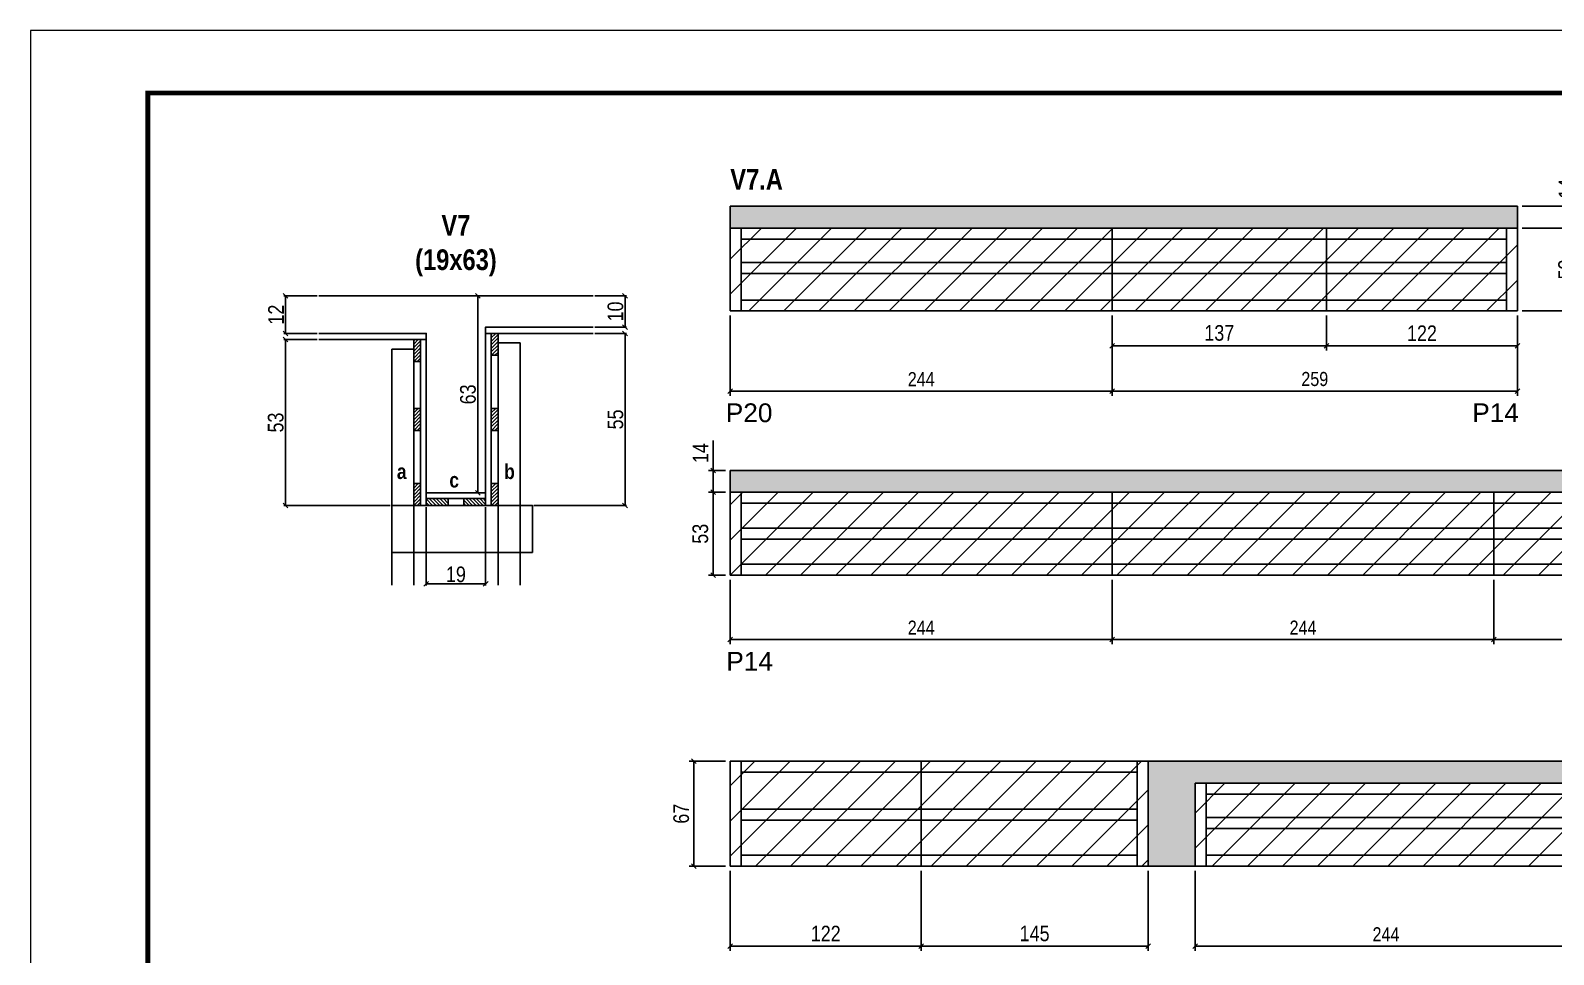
# Model space of a CAD drawing. Extents: x 3330 to 22105, y 1197 to 30204.
# Drawn here: x 12846 to 13819, y 26925 to 27516 of the extents above; entities that cross this region are included whole.
import ezdxf

# ---------------------------------------------------------------- set-up
doc = ezdxf.new("R2010")
doc.units = 0
doc.linetypes.add('DASHED', pattern=[0.75, 0.5, -0.25])
for name, color, linetype in [('5', 5, 'Continuous'), ('COTA', 241, 'Continuous'), ('detalhes', 4, 'Continuous'), ('NOMENCLATURA', 7, 'Continuous'), ('Painéis', 200, 'Continuous'), ('SARR_2.2x7', 40, 'Continuous')]:
    doc.layers.add(name, color=color, linetype=linetype)
for name, color, linetype, lineweight in [('CONCRETO', 251, 'Continuous', 25), ('Folhas', 255, 'Continuous', 9), ('Hachura', 251, 'Continuous', 9), ('SARRAFO DE PRESSAO', 251, 'DASHED', 9)]:
    doc.layers.add(name, color=color, linetype=linetype, lineweight=lineweight)
doc.styles.add('COTA TECNICA', font='techl___.ttf', dxfattribs={"height": 10})
doc.styles.add('COTA TECNICA 2X', font='techl___.ttf', dxfattribs={"height": 10})
doc.styles.add('COTA TECNICA-50', font='techl___.ttf', dxfattribs={"height": 9})
doc.styles.get("Standard").update_dxf_attribs({"font": 'arial.ttf'})
doc.styles.add('TECNICA', font='techb___.ttf', dxfattribs={"height": 10})
doc.dimstyles.new('COTA PAINEL-50', dxfattribs={"dimtxt": 9, "dimasz": 3, "dimexe": 3, "dimexo": 3, "dimgap": 3, "dimtad": 1, "dimdec": 1, "dimzin": 12, "dimdsep": 46, "dimtxsty": 'COTA TECNICA-50', "dimblk1": 'OBLIQUE', "dimblk2": 'OBLIQUE', "dimsah": 1, "dimcen": 0.9, "dimclrd": 4, "dimclre": 4, "dimclrt": 240, "dimadec": 1, "dimazin": 3, "dimtfac": 1, "dimtdec": 1, "dimtmove": 0, "dimatfit": 3, "dimfxl": 1, "dimtolj": 1, "dimtzin": 12, "dimarcsym": 0})
doc.dimstyles.new('PAINEL', dxfattribs={"dimtxt": 10, "dimasz": 3, "dimexe": 3, "dimexo": 3, "dimgap": 3, "dimtad": 1, "dimdec": 1, "dimzin": 12, "dimdsep": 46, "dimtxsty": 'COTA TECNICA', "dimblk1": 'OBLIQUE', "dimblk2": 'OBLIQUE', "dimsah": 1, "dimcen": 0.9, "dimclrd": 4, "dimclre": 4, "dimclrt": 240, "dimadec": 1, "dimazin": 3, "dimtfac": 1, "dimtdec": 1, "dimtmove": 0, "dimatfit": 3, "dimfxl": 1, "dimtolj": 1, "dimtzin": 12, "dimarcsym": 0})
doc.dimstyles.new('SECAO', dxfattribs={"dimscale": 0.333333, "dimtxt": 5, "dimasz": 9, "dimexe": 3, "dimexo": 3, "dimgap": 3, "dimtad": 1, "dimdec": 1, "dimlfac": 0.5, "dimzin": 12, "dimdsep": 46, "dimtxsty": 'COTA TECNICA 2X', "dimblk1": 'OBLIQUE', "dimblk2": 'OBLIQUE', "dimsah": 1, "dimcen": 0.9, "dimclrd": 4, "dimclre": 4, "dimclrt": 240, "dimadec": 1, "dimazin": 3, "dimtfac": 1, "dimtdec": 1, "dimtmove": 0, "dimatfit": 3, "dimfxl": 1, "dimtolj": 1, "dimtzin": 12, "dimarcsym": 0})

# ---------------------------------------------------------------- blocks, each defined once
blk = doc.blocks.new('9999999999')
at = {"layer": 'Folhas'}
blk.add_lwpolyline([(98138.98, 34190.21), (99623.98, 34190.21), (99623.98, 35240.21), (98138.98, 35240.21)], close=True, dxfattribs=at)
at = {"layer": 'Folhas', "color": 30, "const_width": 3}
blk.add_lwpolyline([(98213.98, 34230.21), (99583.98, 34230.21), (99583.98, 35200.21), (98213.98, 35200.21)], close=True, dxfattribs=at)
blk = doc.blocks.new('_Oblique')
at = {"color": 0, "linetype": 'ByBlock', "lineweight": -2}
blk.add_line((-0.5, -0.5), (0.5, 0.5), dxfattribs=at)
blk = doc.blocks.new('*D1186')
at = {"layer": 'COTA', "color": 4, "lineweight": -2, "transparency": 16777216}
for p, q in [((13206.64, 27322.35), (13226.99, 27322.35)), ((13225.99, 27322.35), (13225.99, 27212.35)), ((13167.79, 27212.35), (13226.99, 27212.35))]:
    blk.add_line(p, q, dxfattribs=at)
at = {"layer": 'Defpoints', "color": 0, "transparency": 16777216}
for p in [(13205.64, 27322.35), (13166.79, 27212.35, 0), (13225.99, 27212.35)]:
    blk.add_point(p, dxfattribs=at)
at = {"layer": 'COTA', "color": 4, "lineweight": -2, "transparency": 16777216, "xscale": 3, "yscale": 3, "zscale": 3}
for p, rotation in [((13225.99, 27322.35), 90), ((13225.99, 27212.35), 270)]:
    blk.add_blockref('_Oblique', p, dxfattribs=dict(at, rotation=rotation))
at = {"layer": 'COTA', "color": 240, "transparency": 16777216, "insert": (13219.88, 27267.35), "char_height": 10, "attachment_point": 5, "rotation": 90, "style": 'COTA TECNICA 2X'}
blk.add_mtext('\\A1;55', dxfattribs=at)
blk = doc.blocks.new('*D1187')
at = {"layer": 'COTA', "color": 4, "lineweight": -2, "transparency": 16777216}
for p, q in [((13206.64, 27346.35), (13226.99, 27346.35)), ((13225.99, 27326.35), (13225.99, 27346.35)), ((13206.64, 27326.35), (13226.99, 27326.35))]:
    blk.add_line(p, q, dxfattribs=at)
at = {"layer": 'Defpoints', "color": 0, "transparency": 16777216}
for p in [(13205.64, 27346.35), (13225.99, 27346.35), (13205.64, 27326.35)]:
    blk.add_point(p, dxfattribs=at)
at = {"layer": 'COTA', "color": 4, "lineweight": -2, "transparency": 16777216, "xscale": 3, "yscale": 3, "zscale": 3}
for p, rotation in [((13225.99, 27346.35), 90), ((13225.99, 27326.35), 270)]:
    blk.add_blockref('_Oblique', p, dxfattribs=dict(at, rotation=rotation))
at = {"layer": 'COTA', "color": 240, "transparency": 16777216, "insert": (13219.89, 27336.35), "char_height": 10, "attachment_point": 5, "rotation": 90, "style": 'COTA TECNICA 2X'}
blk.add_mtext('\\A1;10', dxfattribs=at)
blk = doc.blocks.new('*D1188')
at = {"layer": 'COTA', "color": 4, "lineweight": -2, "transparency": 16777216}
for p, q in [((13029.24, 27318.35), (13008.02, 27318.35)), ((13009.02, 27318.35), (13009.02, 27212.35)), ((13075.94, 27212.35), (13008.02, 27212.35))]:
    blk.add_line(p, q, dxfattribs=at)
at = {"layer": 'Defpoints', "color": 0, "transparency": 16777216}
for p in [(13030.24, 27318.35), (13009.02, 27212.35), (13076.94, 27212.35, 0)]:
    blk.add_point(p, dxfattribs=at)
at = {"layer": 'COTA', "color": 4, "lineweight": -2, "transparency": 16777216, "xscale": 3, "yscale": 3, "zscale": 3}
for p, rotation in [((13009.02, 27318.35), 90), ((13009.02, 27212.35), 270)]:
    blk.add_blockref('_Oblique', p, dxfattribs=dict(at, rotation=rotation))
at = {"layer": 'COTA', "color": 240, "transparency": 16777216, "insert": (13002.8, 27265.35), "char_height": 10, "attachment_point": 5, "rotation": 90, "style": 'COTA TECNICA 2X'}
blk.add_mtext('\\A1;53', dxfattribs=at)
blk = doc.blocks.new('*D1189')
at = {"layer": 'COTA', "color": 4, "lineweight": -2, "transparency": 16777216}
for p, q in [((13135.94, 27346.35), (13130.87, 27346.35)), ((13131.87, 27220.35), (13131.87, 27346.35)), ((13135.94, 27220.35), (13130.87, 27220.35))]:
    blk.add_line(p, q, dxfattribs=at)
at = {"layer": 'Defpoints', "color": 0, "transparency": 16777216}
for p in [(13131.87, 27346.35), (13136.94, 27346.35), (13136.94, 27220.35)]:
    blk.add_point(p, dxfattribs=at)
at = {"layer": 'COTA', "color": 4, "lineweight": -2, "transparency": 16777216, "xscale": 3, "yscale": 3, "zscale": 3}
for p, rotation in [((13131.87, 27346.35), 90), ((13131.87, 27220.35), 270)]:
    blk.add_blockref('_Oblique', p, dxfattribs=dict(at, rotation=rotation))
at = {"layer": 'COTA', "color": 240, "transparency": 16777216, "insert": (13125.65, 27283.35), "char_height": 10, "attachment_point": 5, "rotation": 90, "style": 'COTA TECNICA 2X'}
blk.add_mtext('\\A1;63', dxfattribs=at)
blk = doc.blocks.new('*D1190')
at = {"layer": 'COTA', "color": 4, "lineweight": -2, "transparency": 16777216}
for p, q in [((13029.24, 27346.35), (13008.02, 27346.35)), ((13009.02, 27322.35), (13009.02, 27346.35)), ((13029.24, 27322.35), (13008.02, 27322.35))]:
    blk.add_line(p, q, dxfattribs=at)
at = {"layer": 'Defpoints', "color": 0, "transparency": 16777216}
for p in [(13009.02, 27346.35), (13030.24, 27346.35), (13030.24, 27322.35)]:
    blk.add_point(p, dxfattribs=at)
at = {"layer": 'COTA', "color": 4, "lineweight": -2, "transparency": 16777216, "xscale": 3, "yscale": 3, "zscale": 3}
for p, rotation in [((13009.02, 27346.35), 90), ((13009.02, 27322.35), 270)]:
    blk.add_blockref('_Oblique', p, dxfattribs=dict(at, rotation=rotation))
at = {"layer": 'COTA', "color": 240, "transparency": 16777216, "insert": (13002.97, 27334.35), "char_height": 10, "attachment_point": 5, "rotation": 90, "style": 'COTA TECNICA 2X'}
blk.add_mtext('\\A1;12', dxfattribs=at)
blk = doc.blocks.new('*D1191')
at = {"layer": 'COTA', "color": 4, "lineweight": -2, "transparency": 16777216}
for p, q in [((13098.94, 27211.35), (13098.94, 27161.18)), ((13136.94, 27211.35), (13136.94, 27161.18)), ((13098.94, 27162.18), (13136.94, 27162.18))]:
    blk.add_line(p, q, dxfattribs=at)
at = {"layer": 'Defpoints', "color": 0, "transparency": 16777216}
for p in [(13098.94, 27212.35), (13136.94, 27212.35), (13136.94, 27162.18)]:
    blk.add_point(p, dxfattribs=at)
at = {"layer": 'COTA', "color": 4, "lineweight": -2, "transparency": 16777216, "xscale": 3, "yscale": 3, "zscale": 3, "rotation": 180}
blk.add_blockref('_Oblique', (13098.94, 27162.18), dxfattribs=at)
at = {"layer": 'COTA', "color": 4, "lineweight": -2, "transparency": 16777216, "xscale": 3, "yscale": 3, "zscale": 3}
blk.add_blockref('_Oblique', (13136.94, 27162.18), dxfattribs=at)
at = {"layer": 'COTA', "color": 240, "transparency": 16777216, "insert": (13117.94, 27168.27), "char_height": 10, "attachment_point": 5, "style": 'COTA TECNICA 2X'}
blk.add_mtext('\\A1;19', dxfattribs=at)
blk = doc.blocks.new('*D1192')
at = {"layer": 'COTA', "color": 4, "linetype": 'ByBlock', "lineweight": -2, "transparency": 16777216}
for p, q in [((13537.26, 27333.67), (13537.26, 27282.5)), ((13796.26, 27333.67), (13796.26, 27282.5)), ((13796.26, 27285.5), (13537.26, 27285.5))]:
    blk.add_line(p, q, dxfattribs=at)
at = {"layer": 'Defpoints', "color": 0, "linetype": 'ByBlock', "transparency": 16777216}
for p in [(13537.26, 27336.67), (13796.26, 27336.67), (13537.26, 27285.5)]:
    blk.add_point(p, dxfattribs=at)
at = {"layer": 'COTA', "color": 4, "linetype": 'ByBlock', "lineweight": -2, "transparency": 16777216, "xscale": 3, "yscale": 3, "zscale": 3, "rotation": 180}
blk.add_blockref('_Oblique', (13537.26, 27285.5), dxfattribs=at)
at = {"layer": 'COTA', "color": 4, "linetype": 'ByBlock', "lineweight": -2, "transparency": 16777216, "xscale": 3, "yscale": 3, "zscale": 3}
blk.add_blockref('_Oblique', (13796.26, 27285.5), dxfattribs=at)
at = {"layer": 'COTA', "color": 240, "linetype": 'ByBlock', "transparency": 16777216, "insert": (13666.76, 27293.13), "char_height": 9, "attachment_point": 5, "style": 'COTA TECNICA-50'}
blk.add_mtext('\\A1;259', dxfattribs=at)
blk = doc.blocks.new('*D1193')
at = {"layer": 'COTA', "color": 4, "linetype": 'ByBlock', "lineweight": -2, "transparency": 16777216}
for p, q in [((13293.26, 27333.67), (13293.26, 27282.5)), ((13537.26, 27333.67), (13537.26, 27282.5)), ((13537.26, 27285.5), (13293.26, 27285.5))]:
    blk.add_line(p, q, dxfattribs=at)
at = {"layer": 'Defpoints', "color": 0, "linetype": 'ByBlock', "transparency": 16777216}
for p in [(13293.26, 27336.67), (13537.26, 27336.67), (13293.26, 27285.5)]:
    blk.add_point(p, dxfattribs=at)
at = {"layer": 'COTA', "color": 4, "linetype": 'ByBlock', "lineweight": -2, "transparency": 16777216, "xscale": 3, "yscale": 3, "zscale": 3, "rotation": 180}
blk.add_blockref('_Oblique', (13293.26, 27285.5), dxfattribs=at)
at = {"layer": 'COTA', "color": 4, "linetype": 'ByBlock', "lineweight": -2, "transparency": 16777216, "xscale": 3, "yscale": 3, "zscale": 3}
blk.add_blockref('_Oblique', (13537.26, 27285.5), dxfattribs=at)
at = {"layer": 'COTA', "color": 240, "linetype": 'ByBlock', "transparency": 16777216, "insert": (13415.26, 27293.07), "char_height": 9, "attachment_point": 5, "style": 'COTA TECNICA-50'}
blk.add_mtext('\\A1;244', dxfattribs=at)
blk = doc.blocks.new('*D1194')
at = {"layer": 'COTA', "color": 4, "linetype": 'ByBlock', "lineweight": -2, "transparency": 16777216}
for p, q in [((13537.26, 27333.67), (13537.26, 27311.37)), ((13674.26, 27333.67), (13674.26, 27311.37)), ((13537.26, 27314.37), (13674.26, 27314.37))]:
    blk.add_line(p, q, dxfattribs=at)
at = {"layer": 'Defpoints', "color": 0, "linetype": 'ByBlock', "transparency": 16777216}
for p in [(13537.26, 27336.67), (13674.26, 27336.67), (13674.26, 27314.37)]:
    blk.add_point(p, dxfattribs=at)
at = {"layer": 'COTA', "color": 4, "linetype": 'ByBlock', "lineweight": -2, "transparency": 16777216, "xscale": 3, "yscale": 3, "zscale": 3, "rotation": 180}
blk.add_blockref('_Oblique', (13537.26, 27314.37), dxfattribs=at)
at = {"layer": 'COTA', "color": 4, "linetype": 'ByBlock', "lineweight": -2, "transparency": 16777216, "xscale": 3, "yscale": 3, "zscale": 3}
blk.add_blockref('_Oblique', (13674.26, 27314.37), dxfattribs=at)
at = {"layer": 'COTA', "color": 240, "linetype": 'ByBlock', "transparency": 16777216, "insert": (13605.76, 27322.59), "char_height": 10, "attachment_point": 5, "style": 'COTA TECNICA'}
blk.add_mtext('\\A1;137', dxfattribs=at)
blk = doc.blocks.new('*D1195')
at = {"layer": 'COTA', "color": 4, "linetype": 'ByBlock', "lineweight": -2, "transparency": 16777216}
for p, q in [((13674.26, 27333.67), (13674.26, 27311.37)), ((13796.26, 27333.67), (13796.26, 27311.37)), ((13674.26, 27314.37), (13796.26, 27314.37))]:
    blk.add_line(p, q, dxfattribs=at)
at = {"layer": 'Defpoints', "color": 0, "linetype": 'ByBlock', "transparency": 16777216}
for p in [(13674.26, 27336.67), (13796.26, 27336.67), (13796.26, 27314.37)]:
    blk.add_point(p, dxfattribs=at)
at = {"layer": 'COTA', "color": 4, "linetype": 'ByBlock', "lineweight": -2, "transparency": 16777216, "xscale": 3, "yscale": 3, "zscale": 3, "rotation": 180}
blk.add_blockref('_Oblique', (13674.26, 27314.37), dxfattribs=at)
at = {"layer": 'COTA', "color": 4, "linetype": 'ByBlock', "lineweight": -2, "transparency": 16777216, "xscale": 3, "yscale": 3, "zscale": 3}
blk.add_blockref('_Oblique', (13796.26, 27314.37), dxfattribs=at)
at = {"layer": 'COTA', "color": 240, "linetype": 'ByBlock', "transparency": 16777216, "insert": (13735.26, 27322.43), "char_height": 10, "attachment_point": 5, "style": 'COTA TECNICA'}
blk.add_mtext('\\A1;122', dxfattribs=at)
blk = doc.blocks.new('*D1196')
at = {"layer": 'COTA', "color": 4, "linetype": 'ByBlock', "lineweight": -2, "transparency": 16777216}
for p, q in [((13799.26, 27389.67), (13838.65, 27389.67)), ((13835.65, 27389.67), (13835.65, 27336.67)), ((13799.26, 27336.67), (13838.65, 27336.67))]:
    blk.add_line(p, q, dxfattribs=at)
at = {"layer": 'Defpoints', "color": 0, "linetype": 'ByBlock', "transparency": 16777216}
for p in [(13796.26, 27389.67), (13796.26, 27336.67), (13835.65, 27336.67)]:
    blk.add_point(p, dxfattribs=at)
at = {"layer": 'COTA', "color": 4, "linetype": 'ByBlock', "lineweight": -2, "transparency": 16777216, "xscale": 3, "yscale": 3, "zscale": 3}
for p, rotation in [((13835.65, 27389.67), 90), ((13835.65, 27336.67), 270)]:
    blk.add_blockref('_Oblique', p, dxfattribs=dict(at, rotation=rotation))
at = {"layer": 'COTA', "color": 240, "linetype": 'ByBlock', "transparency": 16777216, "insert": (13827.43, 27363.17), "char_height": 10, "attachment_point": 5, "rotation": 90, "style": 'COTA TECNICA'}
blk.add_mtext('\\A1;53', dxfattribs=at)
blk = doc.blocks.new('*D1197')
at = {"layer": 'COTA', "color": 4, "linetype": 'ByBlock', "lineweight": -2, "transparency": 16777216}
for p, q in [((13835.65, 27403.67), (13835.65, 27422.79)), ((13799.26, 27403.67), (13838.65, 27403.67)), ((13835.65, 27389.67), (13835.65, 27403.67)), ((13799.26, 27389.67), (13838.65, 27389.67))]:
    blk.add_line(p, q, dxfattribs=at)
at = {"layer": 'Defpoints', "color": 0, "linetype": 'ByBlock', "transparency": 16777216}
for p in [(13796.26, 27403.67), (13835.65, 27403.67), (13796.26, 27389.67)]:
    blk.add_point(p, dxfattribs=at)
at = {"layer": 'COTA', "color": 4, "linetype": 'ByBlock', "lineweight": -2, "transparency": 16777216, "xscale": 3, "yscale": 3, "zscale": 3}
for p, rotation in [((13835.65, 27403.67), 90), ((13835.65, 27389.67), 270)]:
    blk.add_blockref('_Oblique', p, dxfattribs=dict(at, rotation=rotation))
at = {"layer": 'COTA', "color": 240, "linetype": 'ByBlock', "transparency": 16777216, "insert": (13827.58, 27414.73), "char_height": 10, "attachment_point": 5, "rotation": 90, "style": 'COTA TECNICA'}
blk.add_mtext('\\A1;14', dxfattribs=at)
blk = doc.blocks.new('*D1198')
at = {"layer": 'COTA', "color": 4, "linetype": 'ByBlock', "lineweight": -2, "transparency": 16777216}
for p, q in [((13799.26, 27403.67), (13871.52, 27403.67)), ((13868.52, 27336.67), (13868.52, 27403.67)), ((13799.26, 27336.67), (13871.52, 27336.67))]:
    blk.add_line(p, q, dxfattribs=at)
at = {"layer": 'Defpoints', "color": 0, "linetype": 'ByBlock', "transparency": 16777216}
for p in [(13796.26, 27403.67), (13868.52, 27403.67), (13796.26, 27336.67)]:
    blk.add_point(p, dxfattribs=at)
at = {"layer": 'COTA', "color": 4, "linetype": 'ByBlock', "lineweight": -2, "transparency": 16777216, "xscale": 3, "yscale": 3, "zscale": 3}
for p, rotation in [((13868.52, 27403.67), 90), ((13868.52, 27336.67), 270)]:
    blk.add_blockref('_Oblique', p, dxfattribs=dict(at, rotation=rotation))
at = {"layer": 'COTA', "color": 240, "linetype": 'ByBlock', "transparency": 16777216, "insert": (13860.42, 27370.17), "char_height": 10, "attachment_point": 5, "rotation": 90, "style": 'COTA TECNICA'}
blk.add_mtext('\\A1;67', dxfattribs=at)
blk = doc.blocks.new('*D1199')
at = {"layer": 'COTA', "color": 4, "linetype": 'ByBlock', "lineweight": -2, "transparency": 16777216}
for p, q in [((13537.26, 27164.77), (13537.26, 27123.68)), ((13781.26, 27164.77), (13781.26, 27123.68)), ((13781.26, 27126.68), (13537.26, 27126.68))]:
    blk.add_line(p, q, dxfattribs=at)
at = {"layer": 'Defpoints', "color": 0, "linetype": 'ByBlock', "transparency": 16777216}
for p in [(13537.26, 27167.77), (13781.26, 27167.77), (13537.26, 27126.68)]:
    blk.add_point(p, dxfattribs=at)
at = {"layer": 'COTA', "color": 4, "linetype": 'ByBlock', "lineweight": -2, "transparency": 16777216, "xscale": 3, "yscale": 3, "zscale": 3, "rotation": 180}
blk.add_blockref('_Oblique', (13537.26, 27126.68), dxfattribs=at)
at = {"layer": 'COTA', "color": 4, "linetype": 'ByBlock', "lineweight": -2, "transparency": 16777216, "xscale": 3, "yscale": 3, "zscale": 3}
blk.add_blockref('_Oblique', (13781.26, 27126.68), dxfattribs=at)
at = {"layer": 'COTA', "color": 240, "linetype": 'ByBlock', "transparency": 16777216, "insert": (13659.26, 27134.25), "char_height": 9, "attachment_point": 5, "style": 'COTA TECNICA-50'}
blk.add_mtext('\\A1;244', dxfattribs=at)
blk = doc.blocks.new('*D1200')
at = {"layer": 'COTA', "color": 4, "linetype": 'ByBlock', "lineweight": -2, "transparency": 16777216}
for p, q in [((13293.26, 27164.77), (13293.26, 27123.68)), ((13537.26, 27164.77), (13537.26, 27123.68)), ((13537.26, 27126.68), (13293.26, 27126.68))]:
    blk.add_line(p, q, dxfattribs=at)
at = {"layer": 'Defpoints', "color": 0, "linetype": 'ByBlock', "transparency": 16777216}
for p in [(13293.26, 27167.77), (13537.26, 27167.77), (13293.26, 27126.68)]:
    blk.add_point(p, dxfattribs=at)
at = {"layer": 'COTA', "color": 4, "linetype": 'ByBlock', "lineweight": -2, "transparency": 16777216, "xscale": 3, "yscale": 3, "zscale": 3, "rotation": 180}
blk.add_blockref('_Oblique', (13293.26, 27126.68), dxfattribs=at)
at = {"layer": 'COTA', "color": 4, "linetype": 'ByBlock', "lineweight": -2, "transparency": 16777216, "xscale": 3, "yscale": 3, "zscale": 3}
blk.add_blockref('_Oblique', (13537.26, 27126.68), dxfattribs=at)
at = {"layer": 'COTA', "color": 240, "linetype": 'ByBlock', "transparency": 16777216, "insert": (13415.26, 27134.25), "char_height": 9, "attachment_point": 5, "style": 'COTA TECNICA-50'}
blk.add_mtext('\\A1;244', dxfattribs=at)
blk = doc.blocks.new('*D1201')
at = {"layer": 'COTA', "color": 4, "linetype": 'ByBlock', "lineweight": -2, "transparency": 16777216}
for p, q in [((13781.26, 27164.77), (13781.26, 27123.68)), ((13992.26, 27164.77), (13992.26, 27123.68)), ((13781.26, 27126.68), (13992.26, 27126.68))]:
    blk.add_line(p, q, dxfattribs=at)
at = {"layer": 'Defpoints', "color": 0, "linetype": 'ByBlock', "transparency": 16777216}
for p in [(13781.26, 27167.77), (13992.26, 27167.77), (13992.26, 27126.68)]:
    blk.add_point(p, dxfattribs=at)
at = {"layer": 'COTA', "color": 4, "linetype": 'ByBlock', "lineweight": -2, "transparency": 16777216, "xscale": 3, "yscale": 3, "zscale": 3, "rotation": 180}
blk.add_blockref('_Oblique', (13781.26, 27126.68), dxfattribs=at)
at = {"layer": 'COTA', "color": 4, "linetype": 'ByBlock', "lineweight": -2, "transparency": 16777216, "xscale": 3, "yscale": 3, "zscale": 3}
blk.add_blockref('_Oblique', (13992.26, 27126.68), dxfattribs=at)
at = {"layer": 'COTA', "color": 240, "linetype": 'ByBlock', "transparency": 16777216, "insert": (13886.76, 27134.74), "char_height": 10, "attachment_point": 5, "style": 'COTA TECNICA'}
blk.add_mtext('\\A1;211', dxfattribs=at)
blk = doc.blocks.new('*D1156')
at = {"layer": 'COTA', "color": 4, "linetype": 'ByBlock', "lineweight": -2, "transparency": 16777216}
for p, q in [((13282.37, 27234.77), (13282.37, 27253.89)), ((13290.26, 27234.77), (13279.37, 27234.77)), ((13282.37, 27220.77), (13282.37, 27234.77)), ((13290.26, 27220.77), (13279.37, 27220.77))]:
    blk.add_line(p, q, dxfattribs=at)
at = {"layer": 'Defpoints', "color": 0, "linetype": 'ByBlock', "transparency": 16777216}
for p in [(13282.37, 27234.77), (13293.26, 27234.77), (13293.26, 27220.77)]:
    blk.add_point(p, dxfattribs=at)
at = {"layer": 'COTA', "color": 4, "linetype": 'ByBlock', "lineweight": -2, "transparency": 16777216, "xscale": 3, "yscale": 3, "zscale": 3}
for p, rotation in [((13282.37, 27234.77), 90), ((13282.37, 27220.77), 270)]:
    blk.add_blockref('_Oblique', p, dxfattribs=dict(at, rotation=rotation))
at = {"layer": 'COTA', "color": 240, "linetype": 'ByBlock', "transparency": 16777216, "insert": (13274.3, 27245.83), "char_height": 10, "attachment_point": 5, "rotation": 90, "style": 'COTA TECNICA'}
blk.add_mtext('\\A1;14', dxfattribs=at)
blk = doc.blocks.new('*D1157')
at = {"layer": 'COTA', "color": 4, "linetype": 'ByBlock', "lineweight": -2, "transparency": 16777216}
for p, q in [((13290.26, 27220.77), (13279.37, 27220.77)), ((13282.37, 27220.77), (13282.37, 27167.77)), ((13290.26, 27167.77), (13279.37, 27167.77))]:
    blk.add_line(p, q, dxfattribs=at)
at = {"layer": 'Defpoints', "color": 0, "linetype": 'ByBlock', "transparency": 16777216}
for p in [(13293.26, 27220.77), (13282.37, 27167.77), (13293.26, 27167.77)]:
    blk.add_point(p, dxfattribs=at)
at = {"layer": 'COTA', "color": 4, "linetype": 'ByBlock', "lineweight": -2, "transparency": 16777216, "xscale": 3, "yscale": 3, "zscale": 3}
for p, rotation in [((13282.37, 27220.77), 90), ((13282.37, 27167.77), 270)]:
    blk.add_blockref('_Oblique', p, dxfattribs=dict(at, rotation=rotation))
at = {"layer": 'COTA', "color": 240, "linetype": 'ByBlock', "transparency": 16777216, "insert": (13274.15, 27194.27), "char_height": 10, "attachment_point": 5, "rotation": 90, "style": 'COTA TECNICA'}
blk.add_mtext('\\A1;53', dxfattribs=at)
blk = doc.blocks.new('*D1162')
at = {"layer": 'COTA', "color": 4, "linetype": 'ByBlock', "lineweight": -2, "transparency": 16777216}
for p, q in [((13293.26, 26978.83), (13293.26, 26927.66)), ((13415.26, 26978.83), (13415.26, 26927.66)), ((13293.26, 26930.66), (13415.26, 26930.66))]:
    blk.add_line(p, q, dxfattribs=at)
at = {"layer": 'Defpoints', "color": 0, "linetype": 'ByBlock', "transparency": 16777216}
for p in [(13293.26, 26981.83), (13415.26, 26981.83), (13415.26, 26930.66)]:
    blk.add_point(p, dxfattribs=at)
at = {"layer": 'COTA', "color": 4, "linetype": 'ByBlock', "lineweight": -2, "transparency": 16777216, "xscale": 3, "yscale": 3, "zscale": 3, "rotation": 180}
blk.add_blockref('_Oblique', (13293.26, 26930.66), dxfattribs=at)
at = {"layer": 'COTA', "color": 4, "linetype": 'ByBlock', "lineweight": -2, "transparency": 16777216, "xscale": 3, "yscale": 3, "zscale": 3}
blk.add_blockref('_Oblique', (13415.26, 26930.66), dxfattribs=at)
at = {"layer": 'COTA', "color": 240, "linetype": 'ByBlock', "transparency": 16777216, "insert": (13354.26, 26938.72), "char_height": 10, "attachment_point": 5, "style": 'COTA TECNICA'}
blk.add_mtext('\\A1;122', dxfattribs=at)
blk = doc.blocks.new('*D1163')
at = {"layer": 'COTA', "color": 4, "linetype": 'ByBlock', "lineweight": -2, "transparency": 16777216}
for p, q in [((13415.26, 26978.83), (13415.26, 26927.66)), ((13560.26, 26978.83), (13560.26, 26927.66)), ((13560.26, 26930.66), (13415.26, 26930.66))]:
    blk.add_line(p, q, dxfattribs=at)
at = {"layer": 'Defpoints', "color": 0, "linetype": 'ByBlock', "transparency": 16777216}
for p in [(13415.26, 26981.83), (13560.26, 26981.83), (13415.26, 26930.66)]:
    blk.add_point(p, dxfattribs=at)
at = {"layer": 'COTA', "color": 4, "linetype": 'ByBlock', "lineweight": -2, "transparency": 16777216, "xscale": 3, "yscale": 3, "zscale": 3, "rotation": 180}
blk.add_blockref('_Oblique', (13415.26, 26930.66), dxfattribs=at)
at = {"layer": 'COTA', "color": 4, "linetype": 'ByBlock', "lineweight": -2, "transparency": 16777216, "xscale": 3, "yscale": 3, "zscale": 3}
blk.add_blockref('_Oblique', (13560.26, 26930.66), dxfattribs=at)
at = {"layer": 'COTA', "color": 240, "linetype": 'ByBlock', "transparency": 16777216, "insert": (13487.76, 26938.77), "char_height": 10, "attachment_point": 5, "style": 'COTA TECNICA'}
blk.add_mtext('\\A1;145', dxfattribs=at)
blk = doc.blocks.new('*D1165')
at = {"layer": 'COTA', "color": 4, "linetype": 'ByBlock', "lineweight": -2, "transparency": 16777216}
for p, q in [((13590.26, 26978.83), (13590.26, 26927.66)), ((13834.26, 26978.83), (13834.26, 26927.66)), ((13834.26, 26930.66), (13590.26, 26930.66))]:
    blk.add_line(p, q, dxfattribs=at)
at = {"layer": 'Defpoints', "color": 0, "linetype": 'ByBlock', "transparency": 16777216}
for p in [(13590.26, 26981.83), (13834.26, 26981.83), (13590.26, 26930.66)]:
    blk.add_point(p, dxfattribs=at)
at = {"layer": 'COTA', "color": 4, "linetype": 'ByBlock', "lineweight": -2, "transparency": 16777216, "xscale": 3, "yscale": 3, "zscale": 3, "rotation": 180}
blk.add_blockref('_Oblique', (13590.26, 26930.66), dxfattribs=at)
at = {"layer": 'COTA', "color": 4, "linetype": 'ByBlock', "lineweight": -2, "transparency": 16777216, "xscale": 3, "yscale": 3, "zscale": 3}
blk.add_blockref('_Oblique', (13834.26, 26930.66), dxfattribs=at)
at = {"layer": 'COTA', "color": 240, "linetype": 'ByBlock', "transparency": 16777216, "insert": (13712.26, 26938.23), "char_height": 9, "attachment_point": 5, "style": 'COTA TECNICA-50'}
blk.add_mtext('\\A1;244', dxfattribs=at)
blk = doc.blocks.new('*D1168')
at = {"layer": 'COTA', "color": 4, "linetype": 'ByBlock', "lineweight": -2, "transparency": 16777216}
for p, q in [((13290.26, 27048.83), (13267.05, 27048.83)), ((13270.05, 27048.83), (13270.05, 26981.83)), ((13290.26, 26981.83), (13267.05, 26981.83))]:
    blk.add_line(p, q, dxfattribs=at)
at = {"layer": 'Defpoints', "color": 0, "linetype": 'ByBlock', "transparency": 16777216}
for p in [(13293.26, 27048.83), (13270.05, 26981.83), (13293.26, 26981.83)]:
    blk.add_point(p, dxfattribs=at)
at = {"layer": 'COTA', "color": 4, "linetype": 'ByBlock', "lineweight": -2, "transparency": 16777216, "xscale": 3, "yscale": 3, "zscale": 3}
for p, rotation in [((13270.05, 27048.83), 90), ((13270.05, 26981.83), 270)]:
    blk.add_blockref('_Oblique', p, dxfattribs=dict(at, rotation=rotation))
at = {"layer": 'COTA', "color": 240, "linetype": 'ByBlock', "transparency": 16777216, "insert": (13261.94, 27015.33), "char_height": 10, "attachment_point": 5, "rotation": 90, "style": 'COTA TECNICA'}
blk.add_mtext('\\A1;67', dxfattribs=at)

msp = doc.modelspace()

# ---------------------------------------------------------------- hatches: boundary and pattern name
at = {"layer": 'COTA', "linetype": 'ByBlock'}
h = msp.add_hatch(dxfattribs=at)
h.set_pattern_fill('AR-CONC', color=256, scale=0.03)
h.set_pattern_definition([(50, (-119493.098, -6362.262), (5.46554007, -0.47817257), [0.5715, -6.2865]), (355, (-119493.098, -6362.262), (-1.05730264, 5.73170536), [0.4572, -5.02921753]), (100.4514447, (-119492.6424, -6362.3017), (4.40823741, 5.25353256), [0.48570026, -5.34270734]), (46.1842, (-119493.098, -6360.738), (8.13237123, -1.26126984), [0.85725, -9.42975]), (96.6355576, (-119492.42, -6360.843), (7.122124, 7.42278374), [0.7285507, -8.01406824]), (351.184151, (-119493.098, -6360.738), (7.122124, 7.42278374), [0.685799, -7.54379196]), (21, (-119492.336, -6361.119), (4.54843174, -3.06795595), [0.5715, -6.2865]), (326, (-119492.336, -6361.119), (1.85406085, 5.52563898), [0.4572, -5.0292]), (71.451445, (-119491.957, -6361.3745), (6.40249258, 2.45768307), [0.48570026, -5.34269813]), (37.5, (-119493.0979, -6362.2618), (0.092658098, 2.536651166), [0, -4.96824, 0, -5.1054, 0, -5.04825]), (7.5, (-119493.098, -6362.2618), (2.004589875, 3.005417245), [0, -2.91084, 0, -4.85394, 0, -1.92405]), (327.5, (-119494.7971, -6362.2618), (4.067717855, -0.17186232), [0, -1.905, 0, -5.9436, 0, -7.8867]), (317.5, (-119495.559, -6362.262), (4.44387544, 0.76279473), [0, -2.4765, 0, -3.94716, 0, -5.6007])])
h.paths.add_polyline_path([(13293.26, 27403.67), (13293.26, 27389.67), (13796.26, 27389.67), (13796.26, 27403.67)])
h = msp.add_hatch(dxfattribs=at)
h.set_pattern_fill('AR-CONC', color=256, scale=0.03)
h.set_pattern_definition([(50, (-116174.9415, -5427.082), (5.46554007, -0.47817257), [0.5715, -6.2865]), (355, (-116174.9415, -5427.082), (-1.05730264, 5.73170536), [0.4572, -5.02921753]), (100.4514447, (-116174.486, -5427.122), (4.40823741, 5.25353256), [0.48570026, -5.34270734]), (46.1842, (-116174.9415, -5425.558), (8.13237123, -1.26126984), [0.85725, -9.42975]), (96.6355576, (-116174.264, -5425.663), (7.122124, 7.42278374), [0.7285507, -8.01406824]), (351.184151, (-116174.9415, -5425.558), (7.122124, 7.42278374), [0.685799, -7.54379196]), (21, (-116174.1795, -5425.939), (4.54843174, -3.06795595), [0.5715, -6.2865]), (326, (-116174.1795, -5425.939), (1.85406085, 5.52563898), [0.4572, -5.0292]), (71.451445, (-116173.8004, -5426.195), (6.40249258, 2.45768307), [0.48570026, -5.34269813]), (37.5, (-116174.9415, -5427.0821), (0.092658098, 2.536651166), [0, -4.96824, 0, -5.1054, 0, -5.04825]), (7.5, (-116174.9415, -5427.0821), (2.004589875, 3.005417245), [0, -2.91084, 0, -4.85394, 0, -1.92405]), (327.5, (-116176.6407, -5427.0821), (4.067717855, -0.17186232), [0, -1.905, 0, -5.9436, 0, -7.8867]), (317.5, (-116177.4027, -5427.082), (4.44387544, 0.76279473), [0, -2.4765, 0, -3.94716, 0, -5.6007])])
h.paths.add_polyline_path([(13992.26, 27167.77), (14022.26, 27167.77), (14022.26, 27234.77), (13293.26, 27234.77), (13293.26, 27220.77), (13992.26, 27220.77)])
h = msp.add_hatch(dxfattribs=at)
h.set_pattern_fill('AR-CONC', color=256, scale=0.03)
h.set_pattern_definition([(50, (-116174.9415, -5442.51), (5.46554007, -0.47817257), [0.5715, -6.2865]), (355, (-116174.9415, -5442.51), (-1.05730264, 5.73170536), [0.4572, -5.02921753]), (100.4514447, (-116174.486, -5442.55), (4.40823741, 5.25353256), [0.48570026, -5.34270734]), (46.1842, (-116174.9415, -5440.986), (8.13237123, -1.26126984), [0.85725, -9.42975]), (96.6355576, (-116174.264, -5441.091), (7.122124, 7.42278374), [0.7285507, -8.01406824]), (351.184151, (-116174.9415, -5440.986), (7.122124, 7.42278374), [0.685799, -7.54379196]), (21, (-116174.1795, -5441.367), (4.54843174, -3.06795595), [0.5715, -6.2865]), (326, (-116174.1795, -5441.367), (1.85406085, 5.52563898), [0.4572, -5.0292]), (71.451445, (-116173.8004, -5441.6226), (6.40249258, 2.45768307), [0.48570026, -5.34269813]), (37.5, (-116174.9415, -5442.5099), (0.092658098, 2.536651166), [0, -4.96824, 0, -5.1054, 0, -5.04825]), (7.5, (-116174.9415, -5442.51), (2.004589875, 3.005417245), [0, -2.91084, 0, -4.85394, 0, -1.92405]), (327.5, (-116176.6407, -5442.5099), (4.067717855, -0.17186232), [0, -1.905, 0, -5.9436, 0, -7.8867]), (317.5, (-116177.4027, -5442.51), (4.44387544, 0.76279473), [0, -2.4765, 0, -3.94716, 0, -5.6007])])
h.paths.add_polyline_path([(13590.26, 27034.83), (14096.26, 27034.83), (14096.26, 27048.83), (13560.26, 27048.83), (13560.26, 26981.83), (13590.26, 26981.83)])
at = {"layer": 'Hachura', "linetype": 'ByBlock'}
h = msp.add_hatch(dxfattribs=at)
h.set_pattern_fill('ANSI31', color=256, scale=5)
h.paths.add_polyline_path([(13537.26, 27389.67), (13293.26, 27389.67), (13293.26, 27336.67), (13537.26, 27336.67)])
h.paths.add_polyline_path([(13674.26, 27389.67), (13537.26, 27389.67), (13537.26, 27336.67), (13674.26, 27336.67)])
h.paths.add_polyline_path([(13796.26, 27389.67), (13674.26, 27389.67), (13674.26, 27336.67), (13796.26, 27336.67)])
h.paths.add_polyline_path([(13537.26, 27220.77), (13293.26, 27220.77), (13293.26, 27167.77), (13537.26, 27167.77)])
h.paths.add_polyline_path([(13781.26, 27220.77), (13537.26, 27220.77), (13537.26, 27167.77), (13781.26, 27167.77)])
h.paths.add_polyline_path([(13992.26, 27220.77), (13781.26, 27220.77), (13781.26, 27167.77), (13992.26, 27167.77)])
h.paths.add_polyline_path([(14155.76, 27234.77), (14024.26, 27234.77), (14024.26, 27167.77), (14155.76, 27167.77)])
h.paths.add_polyline_path([(14096.26, 27034.83), (13852.26, 27034.83), (13852.26, 26981.83), (14096.26, 26981.83)])
h.paths.add_polyline_path([(13852.26, 27034.83), (13834.26, 27034.83), (13834.26, 26981.83), (13852.26, 26981.83)])
h.paths.add_polyline_path([(13834.26, 27034.83), (13590.26, 27034.83), (13590.26, 26981.83), (13834.26, 26981.83)])
h.paths.add_polyline_path([(13560.26, 27048.83), (13415.26, 27048.83), (13415.26, 26981.83), (13560.26, 26981.83)])
h.paths.add_polyline_path([(13415.26, 27048.83), (13293.26, 27048.83), (13293.26, 26981.83), (13415.26, 26981.83)])
h.paths.add_polyline_path([(13537.26, 26849.67), (13293.26, 26849.67), (13293.26, 26796.67), (13537.26, 26796.67)])
h.paths.add_polyline_path([(13555.26, 26849.67), (13537.26, 26849.67), (13537.26, 26796.67), (13555.26, 26796.67)])
h.paths.add_polyline_path([(13799.26, 26849.67), (13555.26, 26849.67), (13555.26, 26796.67), (13799.26, 26796.67)])
at = {"layer": 'SARR_2.2x7'}
h = msp.add_hatch(dxfattribs=at)
h.set_pattern_fill('ANSI31', color=256, scale=0.5)
h.set_pattern_definition([(45, (-110332.0274, -5795.9864), (-1.122532015, 1.122532015), [])])
h.paths.add_polyline_path([(13140.54, 27322.35), (13144.94, 27322.35), (13144.94, 27308.35), (13140.54, 27308.35)])
h = msp.add_hatch(dxfattribs=at)
h.set_pattern_fill('ANSI31', color=256, scale=0.5)
h.set_pattern_definition([(45, (-110381.6274, -5799.9864), (-1.122532015, 1.122532015), [])])
h.paths.add_polyline_path([(13090.94, 27318.35), (13095.34, 27318.35), (13095.34, 27304.35), (13090.94, 27304.35)])
h = msp.add_hatch(dxfattribs=at)
h.set_pattern_fill('ANSI31', color=256, scale=0.5)
h.set_pattern_definition([(45, (-110381.6274, -5843.9864), (-1.122532015, 1.122532015), [])])
h.paths.add_polyline_path([(13090.94, 27274.35), (13095.34, 27274.35), (13095.34, 27260.35), (13090.94, 27260.35)])
h = msp.add_hatch(dxfattribs=at)
h.set_pattern_fill('ANSI31', color=256, scale=0.5)
h.set_pattern_definition([(45, (-110332.0274, -5843.9864), (-1.122532015, 1.122532015), [])])
h.paths.add_polyline_path([(13140.54, 27274.35), (13144.94, 27274.35), (13144.94, 27260.35), (13140.54, 27260.35)])
h = msp.add_hatch(dxfattribs=at)
h.set_pattern_fill('ANSI31', color=256, scale=0.5)
h.set_pattern_definition([(45, (-110381.6274, -5891.9864), (-1.122532015, 1.122532015), [])])
h.paths.add_polyline_path([(13090.94, 27226.35), (13095.34, 27226.35), (13095.34, 27212.35), (13090.94, 27212.35)])
h = msp.add_hatch(dxfattribs=at)
h.set_pattern_fill('ANSI31', color=256, scale=0.5)
h.set_pattern_definition([(45, (-110332.0274, -5891.9864), (-1.122532015, 1.122532015), [])])
h.paths.add_polyline_path([(13140.54, 27226.35), (13144.94, 27226.35), (13144.94, 27212.35), (13140.54, 27212.35)])
h = msp.add_hatch(dxfattribs=at)
h.set_pattern_fill('ANSI31', color=256, scale=0.5, angle=90)
h.set_pattern_definition([(135, (46334.481, -96299.8175), (-1.122532015, -1.122532015), [])])
h.paths.add_polyline_path([(13112.94, 27212.35), (13112.94, 27216.75), (13098.94, 27216.75), (13098.94, 27212.35)])
h = msp.add_hatch(dxfattribs=at)
h.set_pattern_fill('ANSI31', color=256, scale=0.5, angle=90)
h.set_pattern_definition([(135, (46272.481, -96299.8175), (-1.122532015, -1.122532015), [])])
h.paths.add_polyline_path([(13122.94, 27212.35), (13122.94, 27216.75), (13136.94, 27216.75), (13136.94, 27212.35)])

# ---------------------------------------------------------------- linework, layer by layer
for p, q in [((13090.94, 27312.35), (13076.94, 27312.35)), ((13076.94, 27312.35), (13076.94, 27161.33)), ((13090.94, 27312.35), (13090.94, 27161.33)), ((13144.94, 27316.35), (13158.94, 27316.35)), ((13144.94, 27316.35), (13144.94, 27161.33)), ((13158.94, 27316.35), (13158.94, 27161.33))]:
    msp.add_line(p, q)
at = {"linetype": 'Continuous'}
msp.add_lwpolyline([(13166.79, 27182.35), (13076.94, 27182.35), (13076.94, 27212.35), (13166.79, 27212.35)], close=True, dxfattribs=at)
at = {"layer": 'CONCRETO', "linetype": 'Continuous'}
msp.add_line((13030.24, 27346.35), (13205.64, 27346.35), dxfattribs=at)
at = {"layer": 'COTA', "linetype": 'ByBlock'}
for p, q in [((13293.26, 27403.67), (13293.26, 27389.67)), ((13293.26, 27403.67), (13796.26, 27403.67)), ((13796.26, 27403.67), (13796.26, 27389.67)), ((14022.26, 27234.77), (13293.26, 27234.77)), ((13293.26, 27234.77), (13293.26, 27220.77)), ((13560.26, 27048.83), (14096.26, 27048.83)), ((13560.26, 26981.83), (13590.26, 26981.83))]:
    msp.add_line(p, q, dxfattribs=at)
at = {"layer": 'Painéis', "linetype": 'Continuous'}
for p, q in [((13293.26, 27389.67), (13293.26, 27336.67)), ((13796.26, 27389.67), (13293.26, 27389.67)), ((13537.26, 27336.67), (13537.26, 27389.67)), ((13674.26, 27336.67), (13674.26, 27389.67)), ((13796.26, 27336.67), (13796.26, 27389.67)), ((13293.26, 27336.67), (13796.26, 27336.67)), ((13293.26, 27220.77), (13293.26, 27167.77)), ((13992.26, 27220.77), (13293.26, 27220.77)), ((13537.26, 27167.77), (13537.26, 27220.77)), ((13781.26, 27167.77), (13781.26, 27220.77)), ((13293.26, 27167.77), (13992.26, 27167.77)), ((13560.26, 27048.83), (13293.26, 27048.83)), ((13293.26, 27048.83), (13293.26, 26981.83)), ((13415.26, 27048.83), (13415.26, 26981.83)), ((13560.26, 26981.83), (13560.26, 27048.83)), ((13590.26, 27034.83), (13590.26, 26981.83)), ((14096.26, 27034.83), (13590.26, 27034.83)), ((13293.26, 26981.83), (13560.26, 26981.83)), ((13590.26, 26981.83), (14096.26, 26981.83))]:
    msp.add_line(p, q, dxfattribs=at)
at = {"layer": 'Painéis', "linetype": 'Continuous', "elevation": 0}
for points in [[(13030.24, 27318.35), (13098.94, 27318.35), (13098.94, 27322.35), (13030.24, 27322.35)], [(13205.64, 27322.35), (13136.94, 27322.35), (13136.94, 27326.35), (13205.64, 27326.35)]]:
    msp.add_lwpolyline(points, dxfattribs=at)
at = {"layer": 'Painéis', "linetype": 'Continuous'}
for points in [[(13140.54, 27212.35), (13140.54, 27322.35), (13136.94, 27322.35), (13136.94, 27212.35)], [(13095.34, 27212.35), (13095.34, 27318.35), (13098.94, 27318.35), (13098.94, 27212.35)], [(13136.94, 27220.35), (13098.94, 27220.35), (13098.94, 27216.75), (13136.94, 27216.75)]]:
    msp.add_lwpolyline(points, close=True, dxfattribs=at)
at = {"layer": 'SARR_2.2x7', "linetype": 'Continuous'}
for p, q in [((13300.26, 27389.67), (13300.26, 27336.67)), ((13789.26, 27389.67), (13789.26, 27336.67)), ((13300.26, 27382.67), (13537.26, 27382.67)), ((13789.26, 27382.67), (13537.26, 27382.67)), ((13300.26, 27367.66), (13537.26, 27367.66)), ((13300.26, 27360.66), (13537.26, 27360.66)), ((13789.26, 27367.66), (13537.26, 27367.66)), ((13789.26, 27360.66), (13537.26, 27360.66)), ((13300.26, 27343.67), (13537.26, 27343.67)), ((13789.26, 27343.67), (13537.26, 27343.67)), ((13300.26, 27220.77), (13300.26, 27167.77)), ((13300.26, 27213.77), (13537.26, 27213.77)), ((13781.26, 27213.77), (13537.26, 27213.77)), ((13781.26, 27213.77), (13985.26, 27213.77)), ((13300.26, 27197.77), (13537.26, 27197.77)), ((13781.26, 27197.77), (13537.26, 27197.77)), ((13781.26, 27197.77), (13985.26, 27197.77)), ((13300.26, 27190.77), (13537.26, 27190.77)), ((13781.26, 27190.77), (13537.26, 27190.77)), ((13781.26, 27190.77), (13985.26, 27190.77)), ((13300.26, 27174.77), (13537.26, 27174.77)), ((13781.26, 27174.77), (13537.26, 27174.77)), ((13781.26, 27174.77), (13985.26, 27174.77)), ((13300.26, 27048.83), (13300.26, 26981.83)), ((13553.26, 27048.83), (13553.26, 26981.83)), ((13300.26, 27041.83), (13415.26, 27041.83)), ((13415.26, 27041.83), (13553.26, 27041.83)), ((13597.26, 27034.83), (13597.26, 26981.83)), ((13597.26, 27027.83), (13834.26, 27027.83)), ((13300.26, 27018.21), (13415.26, 27018.21)), ((13300.26, 27011.21), (13415.26, 27011.21)), ((13415.26, 27018.21), (13553.26, 27018.21)), ((13415.26, 27011.21), (13553.26, 27011.21)), ((13597.26, 27012.82), (13834.26, 27012.82)), ((13597.26, 27005.82), (13834.26, 27005.82)), ((13300.26, 26988.83), (13415.26, 26988.83)), ((13415.26, 26988.83), (13553.26, 26988.83)), ((13597.26, 26988.83), (13834.26, 26988.83))]:
    msp.add_line(p, q, dxfattribs=at)
at = {"layer": 'SARR_2.2x7'}
for points in [[(13140.54, 27308.35), (13140.54, 27322.35), (13144.94, 27322.35), (13144.94, 27308.35)], [(13090.94, 27304.35), (13090.94, 27318.35), (13095.34, 27318.35), (13095.34, 27304.35)], [(13090.94, 27260.35), (13090.94, 27274.35), (13095.34, 27274.35), (13095.34, 27260.35)], [(13140.54, 27260.35), (13140.54, 27274.35), (13144.94, 27274.35), (13144.94, 27260.35)], [(13090.94, 27212.35), (13090.94, 27226.35), (13095.34, 27226.35), (13095.34, 27212.35)], [(13140.54, 27212.35), (13140.54, 27226.35), (13144.94, 27226.35), (13144.94, 27212.35)], [(13098.94, 27216.75), (13112.94, 27216.75), (13112.94, 27212.35), (13098.94, 27212.35)], [(13136.94, 27216.75), (13122.94, 27216.75), (13122.94, 27212.35), (13136.94, 27212.35)]]:
    msp.add_lwpolyline(points, close=True, dxfattribs=at)

# ---------------------------------------------------------------- block references
at = {"layer": 'SARRAFO DE PRESSAO', "color": 6, "linetype": 'ByBlock'}
msp.add_blockref('9999999999', (-85292.92, -7724.23), dxfattribs=at)

# ---------------------------------------------------------------- texts
at = {"layer": '5', "linetype": 'Continuous'}
for s, p in [('P20', (13290.38, 27265.6)), ('P14', (13767.39, 27265.6)), ('P14', (13290.72, 27106.79))]:
    msp.add_text(s, height=12, rotation=359.99996, dxfattribs=at).set_placement(p)
at = {"layer": 'detalhes', "style": 'TECNICA'}
for s, p in [('a', (13080.22, 27229.25)), ('b', (13148.83, 27229.24)), ('c', (13113.76, 27223.82))]:
    msp.add_text(s, height=9.6, dxfattribs=at).set_placement(p)
at = {"layer": 'NOMENCLATURA', "style": 'TECNICA'}
msp.add_text('V7.A', height=13.2, dxfattribs=at).set_placement((13293.26, 27414.19))
at = {"layer": 'NOMENCLATURA', "insert": (13117.94, 27398.05), "char_height": 13.2, "attachment_point": 2, "style": 'TECNICA'}
msp.add_mtext_dynamic_manual_height_columns('V7\\P(19x63)', width=300.2766, gutter_width=1, heights=[0], dxfattribs=at)

# ---------------------------------------------------------------- dimensions: what is measured, and where the dimension line sits
at = {"layer": 'COTA', "linetype": 'ByBlock'}
for base, p1, p2, picture, middle in [((13835.65, 27403.67), (13796.26, 27389.67), (13796.26, 27403.67), '*D1197', (13827.58, 27414.73)), ((13868.52, 27403.67), (13796.26, 27336.67), (13796.26, 27403.67), '*D1198', (13860.42, 27370.17)), ((13835.65, 27336.67), (13796.26, 27389.67), (13796.26, 27336.67), '*D1196', (13827.43, 27363.17)), ((13282.37, 27234.77), (13293.26, 27220.77), (13293.26, 27234.77), '*D1156', (13274.3, 27245.83)), ((13282.37, 27167.77), (13293.26, 27220.77), (13293.26, 27167.77), '*D1157', (13274.15, 27194.27)), ((13270.05, 26981.83), (13293.26, 27048.83), (13293.26, 26981.83), '*D1168', (13261.94, 27015.33))]:
    dim = msp.add_linear_dim(base=base, p1=p1, p2=p2, angle=90, dimstyle='PAINEL', dxfattribs=at)
    dim.commit()
    dim.dimension.update_dxf_attribs({"geometry": picture, "text_midpoint": middle})
at = {"layer": 'COTA'}
for base, p1, p2, picture, middle in [((13009.02, 27346.35), (13030.24, 27322.35), (13030.24, 27346.35), '*D1190', (13002.97, 27334.35)), ((13131.87, 27346.35), (13136.94, 27220.35), (13136.94, 27346.35), '*D1189', (13125.65, 27283.35)), ((13225.99, 27346.35), (13205.64, 27326.35), (13205.64, 27346.35), '*D1187', (13219.89, 27336.35)), ((13225.99, 27212.35, 0), (13205.64, 27322.35), (13166.79, 27212.35), '*D1186', (13219.88, 27267.35, 0)), ((13009.02, 27212.35, 0), (13030.24, 27318.35), (13076.94, 27212.35), '*D1188', (13002.8, 27265.35, 0))]:
    dim = msp.add_linear_dim(base=base, p1=p1, p2=p2, angle=90, dimstyle='SECAO', dxfattribs=at)
    dim.commit()
    dim.dimension.update_dxf_attribs({"geometry": picture, "text_midpoint": middle})
at = {"layer": 'COTA', "linetype": 'ByBlock'}
for base, p1, p2, picture, middle in [((13293.26, 27285.5), (13537.26, 27336.67), (13293.26, 27336.67), '*D1193', (13415.26, 27293.07)), ((13293.26, 27126.68), (13537.26, 27167.77), (13293.26, 27167.77), '*D1200', (13415.26, 27134.25)), ((13590.26, 26930.66), (13834.26, 26981.83), (13590.26, 26981.83), '*D1165', (13712.26, 26938.23))]:
    dim = msp.add_linear_dim(base=base, p1=p1, p2=p2, angle=180, dimstyle='COTA PAINEL-50', override={"dimarcsym": 1}, dxfattribs=at)
    dim.commit()
    dim.dimension.update_dxf_attribs({"geometry": picture, "text_midpoint": middle})
for base, p1, p2, dimstyle, override, picture, middle in [((13537.26, 27285.5), (13796.26, 27336.67), (13537.26, 27336.67), 'COTA PAINEL-50', {"dimarcsym": 1}, '*D1192', (13666.76, 27293.13)), ((13796.26, 27314.37), (13674.26, 27336.67), (13796.26, 27336.67), 'PAINEL', {"dimtmove": 1}, '*D1195', (13735.26, 27322.43)), ((13537.26, 27126.68), (13781.26, 27167.77), (13537.26, 27167.77), 'COTA PAINEL-50', {"dimarcsym": 1}, '*D1199', (13659.26, 27134.25)), ((13415.26, 26930.66), (13293.26, 26981.83), (13415.26, 26981.83), 'PAINEL', {"dimarcsym": 2}, '*D1162', (13354.26, 26938.72))]:
    dim = msp.add_linear_dim(base=base, p1=p1, p2=p2, dimstyle=dimstyle, override=override, dxfattribs=at)
    dim.commit()
    dim.dimension.update_dxf_attribs({"geometry": picture, "text_midpoint": middle})
for base, p1, p2, picture, middle in [((13674.26, 27314.37), (13537.26, 27336.67), (13674.26, 27336.67), '*D1194', (13605.76, 27322.59)), ((13992.26, 27126.68), (13781.26, 27167.77), (13992.26, 27167.77), '*D1201', (13886.76, 27134.74)), ((13415.26, 26930.66), (13560.26, 26981.83), (13415.26, 26981.83), '*D1163', (13487.76, 26938.77))]:
    dim = msp.add_linear_dim(base=base, p1=p1, p2=p2, dimstyle='PAINEL', dxfattribs=at)
    dim.commit()
    dim.dimension.update_dxf_attribs({"geometry": picture, "text_midpoint": middle})
at = {"layer": 'COTA'}
dim = msp.add_linear_dim(base=(13136.94, 27162.18), p1=(13098.94, 27212.35), p2=(13136.94, 27212.35), dimstyle='SECAO', dxfattribs=at)
dim.commit()
dim.dimension.update_dxf_attribs({"geometry": '*D1191', "text_midpoint": (13117.94, 27168.27)})

doc.saveas('drawing.dxf')
